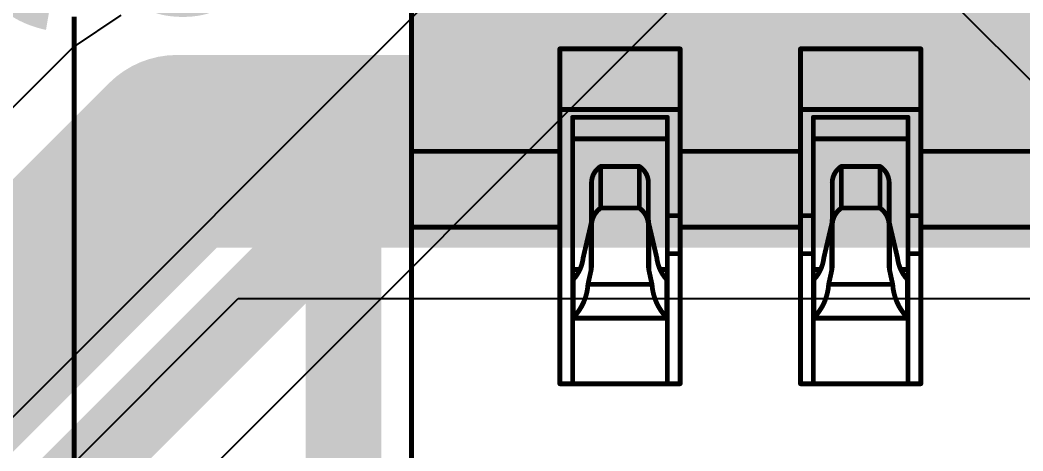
# Model space of a CAD drawing. Header units: inches. Extents: x -6 to 5433, y -4 to 5447.
# Drawn here: x 4.457 to 7.103, y 27.475 to 28.611 of the extents above; entities that cross this region are included whole.
import ezdxf

# ---------------------------------------------------------------- set-up
doc = ezdxf.new("R2010")
doc.units = ezdxf.units.IN
for name, color, linetype in [('Bottom Layer', 5, 'Continuous'), ('Bottom Overlay', 54, 'Continuous'), ('Ground', 16, 'Continuous'), ('Mechanical 4', 56, 'Continuous'), ('Power', 76, 'Continuous'), ('Top Layer', 1, 'Continuous'), ('Top Overlay', 2, 'Continuous'), ('Top Paste', 8, 'Continuous'), ('Top Solder', 216, 'Continuous')]:
    doc.layers.add(name, color=color, linetype=linetype)
doc.styles.add('Arial_Bold', font='', dxfattribs={"height": 0.2})
doc.styles.get('Arial_Bold').set_extended_font_data('Arial', bold=True)

# ---------------------------------------------------------------- blocks, each defined once
blk = doc.blocks.new('QTH_030_01_L_D_A_K_TR_154')
at = {"layer": 'Top Layer'}
blk.add_hatch(color=1, dxfattribs=at).paths.add_polyline_path([(7.175, 0.32), (9.715, 0.32), (9.715, -0.32), (7.175, -0.32)])
at = {"layer": 'Top Paste'}
blk.add_hatch(color=8, dxfattribs=at).paths.add_polyline_path([(7.175, 0.32), (9.715, 0.32), (9.715, -0.32), (7.175, -0.32)])
at = {"layer": 'Top Solder'}
blk.add_hatch(color=216, dxfattribs=at).paths.add_polyline_path([(7.0734, 0.4216), (9.8166, 0.4216), (9.8166, -0.4216), (7.0734, -0.4216)])
at = {"layer": 'Top Overlay'}
blk.add_lwpolyline([(10, 2.985, 0.2, 0.2, 0), (10, 0.7, 0.2, 0.2, 0)], format="xyseb", dxfattribs=at)
blk.add_lwpolyline([(9.95, 0.7, 0.1, 0.1, 1), (10.05, 0.7, 0.1, 0.1, 1)], format="xyseb", close=True, dxfattribs=at)

msp = doc.modelspace()

# ---------------------------------------------------------------- linework, layer by layer
at = {"layer": 'Bottom Layer'}
for p, q in [((4.7229, 28.6238), (4.5969, 28.5396)), ((4.5969, 28.5396), (3.8404, 27.7831)), ((4.5035, 27.3476), (5.0325, 27.8765)), ((5.0325, 27.8765), (11.4308, 27.8765))]:
    msp.add_line(p, q, dxfattribs=at)
for points in [[(4.1151, 27.5085, 0.508, 0.508, 0), (4.8715, 28.2649, 0.508, 0.508, 0)], [(4.8715, 28.2649, 0.508, 0.508, 0), (13.0382, 28.2649, 0.508, 0.508, 0)]]:
    msp.add_lwpolyline(points, format="xyseb", dxfattribs=at)
msp.add_lwpolyline([(4.7445, 28.2649, 0.254, 0.254, 1), (4.9985, 28.2649, 0.254, 0.254, 1)], format="xyseb", close=True, dxfattribs=at)
msp.add_lwpolyline([(4.7445, 28.2649, 0.254, 0.254, 1), (4.9985, 28.2649, 0.254, 0.254, 1)], format="xyseb", close=True, dxfattribs=at)
at = {"layer": 'Ground'}
msp.add_line((4.6358, 30.9391), (14.4555, 21.1194), dxfattribs=at)
msp.add_lwpolyline([(4.8006, 31.1039, 0.2032, 0.2032, 0), (15.0958, 20.8087, 0.2032, 0.2032, 0)], format="xyseb", dxfattribs=at)
at = {"layer": 'Mechanical 4'}
for points in [[(5.4899, 28.0649, 0.0127, 0.0127, 0), (5.4899, 30.6699, 0.0127, 0.0127, 0)], [(4.5999, 26.9199, 0.0127, 0.0127, 0), (4.5999, 28.6199, 0.0127, 0.0127, 0)], [(5.8812, 28.5349, 0.0127, 0.0127, 0), (6.1987, 28.5349, 0.0127, 0.0127, 0)], [(5.8812, 28.0649, 0.0127, 0.0127, 0), (5.8812, 28.5349, 0.0127, 0.0127, 0)], [(6.1987, 28.0649, 0.0127, 0.0127, 0), (6.1987, 28.5349, 0.0127, 0.0127, 0)], [(6.5162, 28.5349, 0.0127, 0.0127, 0), (6.8337, 28.5349, 0.0127, 0.0127, 0)], [(6.5162, 28.0649, 0.0127, 0.0127, 0), (6.5162, 28.5349, 0.0127, 0.0127, 0)], [(6.8337, 28.0649, 0.0127, 0.0127, 0), (6.8337, 28.5349, 0.0127, 0.0127, 0)], [(5.8812, 28.3749, 0.0127, 0.0127, 0), (6.1987, 28.3749, 0.0127, 0.0127, 0)], [(6.5162, 28.3749, 0.0127, 0.0127, 0), (6.8337, 28.3749, 0.0127, 0.0127, 0)], [(5.9149, 28.3544, 0.0127, 0.0127, 0), (6.1649, 28.3544, 0.0127, 0.0127, 0)], [(5.9149, 27.6519, 0.0127, 0.0127, 0), (5.9149, 28.3544, 0.0127, 0.0127, 0)], [(6.1649, 27.6519, 0.0127, 0.0127, 0), (6.1649, 28.3544, 0.0127, 0.0127, 0)], [(6.5499, 28.3544, 0.0127, 0.0127, 0), (6.7999, 28.3544, 0.0127, 0.0127, 0)], [(6.5499, 27.6519, 0.0127, 0.0127, 0), (6.5499, 28.3544, 0.0127, 0.0127, 0)], [(6.7999, 27.6519, 0.0127, 0.0127, 0), (6.7999, 28.3544, 0.0127, 0.0127, 0)], [(5.9149, 28.2977, 0.0127, 0.0127, 0), (6.1649, 28.2977, 0.0127, 0.0127, 0)], [(6.5499, 28.2977, 0.0127, 0.0127, 0), (6.7999, 28.2977, 0.0127, 0.0127, 0)], [(5.4899, 28.2649, 0.0127, 0.0127, 0), (5.8812, 28.2649, 0.0127, 0.0127, 0)], [(6.1987, 28.2649, 0.0127, 0.0127, 0), (6.5162, 28.2649, 0.0127, 0.0127, 0)], [(6.8337, 28.2649, 0.0127, 0.0127, 0), (7.1512, 28.2649, 0.0127, 0.0127, 0)], [(5.9649, 28.1837, 0.0127, 0.0127, -0.247377), (5.9889, 28.2249, 0.0127, 0.0127, 0)], [(5.9889, 28.2249, 0.0127, 0.0127, 0), (6.0909, 28.2249, 0.0127, 0.0127, 0)], [(5.9889, 28.1153, 0.0127, 0.0127, 0), (5.9889, 28.2249, 0.0127, 0.0127, 0)], [(6.0909, 28.1153, 0.0127, 0.0127, 0), (6.0909, 28.2249, 0.0127, 0.0127, 0)], [(6.0909, 28.2249, 0.0127, 0.0127, -0.247377), (6.1149, 28.1837, 0.0127, 0.0127, 0)], [(6.5999, 28.1837, 0.0127, 0.0127, -0.247377), (6.6239, 28.2249, 0.0127, 0.0127, 0)], [(6.6239, 28.2249, 0.0127, 0.0127, 0), (6.7259, 28.2249, 0.0127, 0.0127, 0)], [(6.6239, 28.1153, 0.0127, 0.0127, 0), (6.6239, 28.2249, 0.0127, 0.0127, 0)], [(6.7259, 28.1153, 0.0127, 0.0127, 0), (6.7259, 28.2249, 0.0127, 0.0127, 0)], [(6.7259, 28.2249, 0.0127, 0.0127, -0.247377), (6.7499, 28.1837, 0.0127, 0.0127, 0)], [(5.9649, 27.9643, 0.0127, 0.0127, 0), (5.9649, 28.1837, 0.0127, 0.0127, 0)], [(6.1149, 27.9643, 0.0127, 0.0127, 0), (6.1149, 28.1837, 0.0127, 0.0127, 0)], [(6.5999, 27.9643, 0.0127, 0.0127, 0), (6.5999, 28.1837, 0.0127, 0.0127, 0)], [(6.7499, 27.9643, 0.0127, 0.0127, 0), (6.7499, 28.1837, 0.0127, 0.0127, 0)], [(5.9649, 28.0707, 0.0127, 0.0127, -0.23748), (5.9889, 28.1153, 0.0127, 0.0127, 0)], [(5.9889, 28.1153, 0.0127, 0.0127, 0), (6.0909, 28.1153, 0.0127, 0.0127, 0)], [(6.0909, 28.1153, 0.0127, 0.0127, -0.23748), (6.1149, 28.0707, 0.0127, 0.0127, 0)], [(6.1649, 28.0949, 0.0127, 0.0127, 0), (6.1987, 28.0949, 0.0127, 0.0127, 0)], [(6.5162, 28.0949, 0.0127, 0.0127, 0), (6.5499, 28.0949, 0.0127, 0.0127, 0)], [(6.5999, 28.0707, 0.0127, 0.0127, -0.23748), (6.6239, 28.1153, 0.0127, 0.0127, 0)], [(6.6239, 28.1153, 0.0127, 0.0127, 0), (6.7259, 28.1153, 0.0127, 0.0127, 0)], [(6.7259, 28.1153, 0.0127, 0.0127, -0.23748), (6.7499, 28.0707, 0.0127, 0.0127, 0)], [(6.7999, 28.0949, 0.0127, 0.0127, 0), (6.8337, 28.0949, 0.0127, 0.0127, 0)], [(5.9429, 27.9849, 0.0127, 0.0127, 0), (5.9634, 28.0722, 0.0127, 0.0127, 0)], [(5.9649, 28.0853, 0.0127, 0.0127, -0.057864), (5.9634, 28.0722, 0.0127, 0.0127, 0)], [(5.9634, 27.9503, 0.0127, 0.0127, 0), (5.9634, 28.0722, 0.0127, 0.0127, 0)], [(6.1164, 28.0722, 0.0127, 0.0127, -0.057864), (6.1149, 28.0853, 0.0127, 0.0127, 0)], [(6.1164, 28.0722, 0.0127, 0.0127, 0), (6.1369, 27.9849, 0.0127, 0.0127, 0)], [(6.1164, 27.9503, 0.0127, 0.0127, 0), (6.1164, 28.0722, 0.0127, 0.0127, 0)], [(6.5779, 27.9849, 0.0127, 0.0127, 0), (6.5984, 28.0722, 0.0127, 0.0127, 0)], [(6.5999, 28.0853, 0.0127, 0.0127, -0.057864), (6.5984, 28.0722, 0.0127, 0.0127, 0)], [(6.5984, 27.9503, 0.0127, 0.0127, 0), (6.5984, 28.0722, 0.0127, 0.0127, 0)], [(6.7514, 28.0722, 0.0127, 0.0127, -0.057864), (6.7499, 28.0853, 0.0127, 0.0127, 0)], [(6.7514, 28.0722, 0.0127, 0.0127, 0), (6.7719, 27.9849, 0.0127, 0.0127, 0)], [(6.7514, 27.9503, 0.0127, 0.0127, 0), (6.7514, 28.0722, 0.0127, 0.0127, 0)], [(5.4899, 28.0649, 0.0127, 0.0127, 0), (5.8812, 28.0649, 0.0127, 0.0127, 0)], [(5.4899, 26.9199, 0.0127, 0.0127, 0), (5.4899, 28.0649, 0.0127, 0.0127, 0)], [(5.8812, 27.6519, 0.0127, 0.0127, 0), (5.8812, 28.0649, 0.0127, 0.0127, 0)], [(6.1987, 28.0649, 0.0127, 0.0127, 0), (6.5162, 28.0649, 0.0127, 0.0127, 0)], [(6.1987, 27.6519, 0.0127, 0.0127, 0), (6.1987, 28.0649, 0.0127, 0.0127, 0)], [(6.5162, 27.6519, 0.0127, 0.0127, 0), (6.5162, 28.0649, 0.0127, 0.0127, 0)], [(6.8337, 28.0649, 0.0127, 0.0127, 0), (7.1512, 28.0649, 0.0127, 0.0127, 0)], [(6.8337, 27.6519, 0.0127, 0.0127, 0), (6.8337, 28.0649, 0.0127, 0.0127, 0)], [(6.1649, 27.9949, 0.0127, 0.0127, 0), (6.1987, 27.9949, 0.0127, 0.0127, 0)], [(6.5162, 27.9949, 0.0127, 0.0127, 0), (6.5499, 27.9949, 0.0127, 0.0127, 0)], [(6.7999, 27.9949, 0.0127, 0.0127, 0), (6.8337, 27.9949, 0.0127, 0.0127, 0)], [(5.9429, 27.9849, 0.0127, 0.0127, -0.162591), (5.9164, 27.9265, 0.0127, 0.0127, 0)], [(5.9649, 27.9643, 0.0127, 0.0127, -0.053658), (5.9634, 27.9503, 0.0127, 0.0127, 0)], [(6.1164, 27.9503, 0.0127, 0.0127, -0.053658), (6.1149, 27.9643, 0.0127, 0.0127, 0)], [(6.1634, 27.9265, 0.0127, 0.0127, -0.162591), (6.1369, 27.9849, 0.0127, 0.0127, 0)], [(6.5779, 27.9849, 0.0127, 0.0127, -0.162591), (6.5514, 27.9265, 0.0127, 0.0127, 0)], [(6.5999, 27.9643, 0.0127, 0.0127, -0.053658), (6.5984, 27.9503, 0.0127, 0.0127, 0)], [(6.7514, 27.9503, 0.0127, 0.0127, -0.053658), (6.7499, 27.9643, 0.0127, 0.0127, 0)], [(6.7984, 27.9265, 0.0127, 0.0127, -0.162591), (6.7719, 27.9849, 0.0127, 0.0127, 0)], [(5.9149, 27.9533, 0.0127, 0.0127, 0), (5.9336, 27.9533, 0.0127, 0.0127, 0)], [(5.9555, 27.9142, 0.0127, 0.0127, 0), (5.9634, 27.9503, 0.0127, 0.0127, 0)], [(6.1164, 27.9503, 0.0127, 0.0127, 0), (6.1243, 27.9142, 0.0127, 0.0127, 0)], [(6.1462, 27.9533, 0.0127, 0.0127, 0), (6.1649, 27.9533, 0.0127, 0.0127, 0)], [(6.5499, 27.9533, 0.0127, 0.0127, 0), (6.5686, 27.9533, 0.0127, 0.0127, 0)], [(6.5905, 27.9142, 0.0127, 0.0127, 0), (6.5984, 27.9503, 0.0127, 0.0127, 0)], [(6.7514, 27.9503, 0.0127, 0.0127, 0), (6.7593, 27.9142, 0.0127, 0.0127, 0)], [(6.7812, 27.9533, 0.0127, 0.0127, 0), (6.7999, 27.9533, 0.0127, 0.0127, 0)], [(5.915, 27.9254, 0.0127, 0.0127, -0.035041), (5.9151, 27.9255, 0.0127, 0.0127, 0)], [(5.9149, 27.9253, 0.0127, 0.0127, -0.028404), (5.915, 27.9254, 0.0127, 0.0127, 0)], [(5.9149, 27.9252, 0.0127, 0.0127, -0.011022), (5.9149, 27.9253, 0.0127, 0.0127, 0)], [(5.9151, 27.9255, 0.0127, 0.0127, -0.032319), (5.9152, 27.9256, 0.0127, 0.0127, 0)], [(5.9152, 27.9256, 0.0127, 0.0127, -0.024462), (5.9153, 27.9257, 0.0127, 0.0127, 0)], [(5.9153, 27.9257, 0.0127, 0.0127, -0.013729), (5.9155, 27.9258, 0.0127, 0.0127, 0)], [(5.9155, 27.9258, 0.0127, 0.0127, -0.00812), (5.9157, 27.926, 0.0127, 0.0127, 0)], [(5.9157, 27.926, 0.0127, 0.0127, -0.004821), (5.9159, 27.9261, 0.0127, 0.0127, 0)], [(5.9159, 27.9261, 0.0127, 0.0127, 0), (5.9164, 27.9265, 0.0127, 0.0127, 0)], [(5.9164, 27.8261, 0.0127, 0.0127, 0), (5.9164, 27.9265, 0.0127, 0.0127, 0)], [(5.9555, 27.9142, 0.0127, 0.0127, -0.179894), (5.9164, 27.8261, 0.0127, 0.0127, 0)], [(5.9555, 27.9142, 0.0127, 0.0127, 0), (6.1243, 27.9142, 0.0127, 0.0127, 0)], [(6.1634, 27.8261, 0.0127, 0.0127, -0.179894), (6.1243, 27.9142, 0.0127, 0.0127, 0)], [(6.1634, 27.9265, 0.0127, 0.0127, 0), (6.1637, 27.9263, 0.0127, 0.0127, 0)], [(6.1634, 27.8261, 0.0127, 0.0127, 0), (6.1634, 27.9265, 0.0127, 0.0127, 0)], [(6.1637, 27.9263, 0.0127, 0.0127, 0), (6.1639, 27.9261, 0.0127, 0.0127, 0)], [(6.1639, 27.9261, 0.0127, 0.0127, -0.006055), (6.1641, 27.926, 0.0127, 0.0127, 0)], [(6.1642, 27.926, 0.0127, 0.0127, -0.010737), (6.1644, 27.9258, 0.0127, 0.0127, 0)], [(6.1644, 27.9258, 0.0127, 0.0127, -0.018562), (6.1645, 27.9257, 0.0127, 0.0127, 0)], [(6.1645, 27.9257, 0.0127, 0.0127, -0.023386), (6.1646, 27.9256, 0.0127, 0.0127, 0)], [(6.1646, 27.9256, 0.0127, 0.0127, -0.054321), (6.1648, 27.9254, 0.0127, 0.0127, 0)], [(6.1648, 27.9254, 0.0127, 0.0127, -0.028597), (6.1649, 27.9252, 0.0127, 0.0127, 0)], [(6.55, 27.9254, 0.0127, 0.0127, -0.035041), (6.5501, 27.9255, 0.0127, 0.0127, 0)], [(6.5499, 27.9253, 0.0127, 0.0127, -0.028404), (6.55, 27.9254, 0.0127, 0.0127, 0)], [(6.5499, 27.9252, 0.0127, 0.0127, -0.011022), (6.5499, 27.9253, 0.0127, 0.0127, 0)], [(6.5501, 27.9255, 0.0127, 0.0127, -0.032319), (6.5502, 27.9256, 0.0127, 0.0127, 0)], [(6.5502, 27.9256, 0.0127, 0.0127, -0.024462), (6.5503, 27.9257, 0.0127, 0.0127, 0)], [(6.5503, 27.9257, 0.0127, 0.0127, -0.013729), (6.5505, 27.9258, 0.0127, 0.0127, 0)], [(6.5505, 27.9258, 0.0127, 0.0127, -0.00812), (6.5507, 27.926, 0.0127, 0.0127, 0)], [(6.5507, 27.926, 0.0127, 0.0127, -0.004821), (6.5509, 27.9261, 0.0127, 0.0127, 0)], [(6.5509, 27.9261, 0.0127, 0.0127, 0), (6.5514, 27.9265, 0.0127, 0.0127, 0)], [(6.5514, 27.8261, 0.0127, 0.0127, 0), (6.5514, 27.9265, 0.0127, 0.0127, 0)], [(6.5905, 27.9142, 0.0127, 0.0127, -0.179894), (6.5514, 27.8261, 0.0127, 0.0127, 0)], [(6.5905, 27.9142, 0.0127, 0.0127, 0), (6.7593, 27.9142, 0.0127, 0.0127, 0)], [(6.7984, 27.8261, 0.0127, 0.0127, -0.179894), (6.7593, 27.9142, 0.0127, 0.0127, 0)], [(6.7984, 27.9265, 0.0127, 0.0127, 0), (6.7987, 27.9263, 0.0127, 0.0127, 0)], [(6.7984, 27.8261, 0.0127, 0.0127, 0), (6.7984, 27.9265, 0.0127, 0.0127, 0)], [(6.7987, 27.9263, 0.0127, 0.0127, 0), (6.7989, 27.9261, 0.0127, 0.0127, 0)], [(6.7989, 27.9261, 0.0127, 0.0127, -0.006055), (6.7991, 27.926, 0.0127, 0.0127, 0)], [(6.7992, 27.926, 0.0127, 0.0127, -0.010737), (6.7994, 27.9258, 0.0127, 0.0127, 0)], [(6.7994, 27.9258, 0.0127, 0.0127, -0.018562), (6.7995, 27.9257, 0.0127, 0.0127, 0)], [(6.7995, 27.9257, 0.0127, 0.0127, -0.023386), (6.7996, 27.9256, 0.0127, 0.0127, 0)], [(6.7996, 27.9256, 0.0127, 0.0127, -0.054321), (6.7998, 27.9254, 0.0127, 0.0127, 0)], [(6.7998, 27.9254, 0.0127, 0.0127, -0.028597), (6.7999, 27.9252, 0.0127, 0.0127, 0)], [(5.915, 27.8253, 0.0127, 0.0127, -0.037446), (5.9151, 27.8253, 0.0127, 0.0127, 0)], [(5.9149, 27.8252, 0.0127, 0.0127, -0.032689), (5.915, 27.8253, 0.0127, 0.0127, 0)], [(5.9149, 27.8251, 0.0127, 0.0127, -0.013234), (5.9149, 27.8252, 0.0127, 0.0127, 0)], [(5.9149, 27.8249, 0.0127, 0.0127, 0), (6.1649, 27.8249, 0.0127, 0.0127, 0)], [(5.9151, 27.8253, 0.0127, 0.0127, -0.031881), (5.9152, 27.8254, 0.0127, 0.0127, 0)], [(5.9151, 27.8254, 0.0127, 0.0127, -0.02262), (5.9153, 27.8255, 0.0127, 0.0127, 0)], [(5.9153, 27.8255, 0.0127, 0.0127, -0.012209), (5.9155, 27.8256, 0.0127, 0.0127, 0)], [(5.9155, 27.8256, 0.0127, 0.0127, -0.00707), (5.9157, 27.8257, 0.0127, 0.0127, 0)], [(5.9157, 27.8257, 0.0127, 0.0127, 0), (5.9159, 27.8258, 0.0127, 0.0127, 0)], [(5.9159, 27.8258, 0.0127, 0.0127, 0), (5.9164, 27.8261, 0.0127, 0.0127, 0)], [(6.1634, 27.8261, 0.0127, 0.0127, 0), (6.1637, 27.826, 0.0127, 0.0127, 0)], [(6.1637, 27.826, 0.0127, 0.0127, 0), (6.1639, 27.8258, 0.0127, 0.0127, 0)], [(6.1639, 27.8258, 0.0127, 0.0127, -0.005205), (6.1642, 27.8257, 0.0127, 0.0127, 0)], [(6.1641, 27.8257, 0.0127, 0.0127, -0.009376), (6.1644, 27.8256, 0.0127, 0.0127, 0)], [(6.1644, 27.8256, 0.0127, 0.0127, -0.016687), (6.1645, 27.8255, 0.0127, 0.0127, 0)], [(6.1645, 27.8255, 0.0127, 0.0127, -0.021994), (6.1646, 27.8254, 0.0127, 0.0127, 0)], [(6.1646, 27.8254, 0.0127, 0.0127, -0.026751), (6.1647, 27.8254, 0.0127, 0.0127, 0)], [(6.1647, 27.8254, 0.0127, 0.0127, -0.028288), (6.1648, 27.8253, 0.0127, 0.0127, 0)], [(6.1648, 27.8253, 0.0127, 0.0127, -0.032605), (6.1649, 27.8251, 0.0127, 0.0127, 0)], [(6.55, 27.8253, 0.0127, 0.0127, -0.037446), (6.5501, 27.8253, 0.0127, 0.0127, 0)], [(6.5499, 27.8252, 0.0127, 0.0127, -0.032689), (6.55, 27.8253, 0.0127, 0.0127, 0)], [(6.5499, 27.8251, 0.0127, 0.0127, -0.013234), (6.5499, 27.8252, 0.0127, 0.0127, 0)], [(6.5499, 27.8249, 0.0127, 0.0127, 0), (6.7999, 27.8249, 0.0127, 0.0127, 0)], [(6.5501, 27.8253, 0.0127, 0.0127, -0.031881), (6.5502, 27.8254, 0.0127, 0.0127, 0)], [(6.5501, 27.8254, 0.0127, 0.0127, -0.02262), (6.5503, 27.8255, 0.0127, 0.0127, 0)], [(6.5503, 27.8255, 0.0127, 0.0127, -0.012209), (6.5505, 27.8256, 0.0127, 0.0127, 0)], [(6.5505, 27.8256, 0.0127, 0.0127, -0.00707), (6.5507, 27.8257, 0.0127, 0.0127, 0)], [(6.5507, 27.8257, 0.0127, 0.0127, 0), (6.5509, 27.8258, 0.0127, 0.0127, 0)], [(6.5509, 27.8258, 0.0127, 0.0127, 0), (6.5514, 27.8261, 0.0127, 0.0127, 0)], [(6.7984, 27.8261, 0.0127, 0.0127, 0), (6.7987, 27.826, 0.0127, 0.0127, 0)], [(6.7987, 27.826, 0.0127, 0.0127, 0), (6.7989, 27.8258, 0.0127, 0.0127, 0)], [(6.7989, 27.8258, 0.0127, 0.0127, -0.005205), (6.7992, 27.8257, 0.0127, 0.0127, 0)], [(6.7991, 27.8257, 0.0127, 0.0127, -0.009376), (6.7994, 27.8256, 0.0127, 0.0127, 0)], [(6.7994, 27.8256, 0.0127, 0.0127, -0.016687), (6.7995, 27.8255, 0.0127, 0.0127, 0)], [(6.7995, 27.8255, 0.0127, 0.0127, -0.021994), (6.7996, 27.8254, 0.0127, 0.0127, 0)], [(6.7996, 27.8254, 0.0127, 0.0127, -0.026751), (6.7997, 27.8254, 0.0127, 0.0127, 0)], [(6.7997, 27.8254, 0.0127, 0.0127, -0.028288), (6.7998, 27.8253, 0.0127, 0.0127, 0)], [(6.7998, 27.8253, 0.0127, 0.0127, -0.032605), (6.7999, 27.8251, 0.0127, 0.0127, 0)], [(5.8812, 27.6519, 0.0127, 0.0127, 0), (6.1987, 27.6519, 0.0127, 0.0127, 0)], [(6.5162, 27.6519, 0.0127, 0.0127, 0), (6.8337, 27.6519, 0.0127, 0.0127, 0)]]:
    msp.add_lwpolyline(points, format="xyseb", dxfattribs=at)
for points in [[(5.878, 28.5349, 0.00635, 0.00635, 1), (5.8843, 28.5349, 0.00635, 0.00635, 1)], [(5.878, 28.5349, 0.00635, 0.00635, 1), (5.8843, 28.5349, 0.00635, 0.00635, 1)], [(6.1955, 28.5349, 0.00635, 0.00635, 1), (6.2018, 28.5349, 0.00635, 0.00635, 1)], [(6.1955, 28.5349, 0.00635, 0.00635, 1), (6.2018, 28.5349, 0.00635, 0.00635, 1)], [(6.513, 28.5349, 0.00635, 0.00635, 1), (6.5193, 28.5349, 0.00635, 0.00635, 1)], [(6.513, 28.5349, 0.00635, 0.00635, 1), (6.5193, 28.5349, 0.00635, 0.00635, 1)], [(6.8305, 28.5349, 0.00635, 0.00635, 1), (6.8368, 28.5349, 0.00635, 0.00635, 1)], [(6.8305, 28.5349, 0.00635, 0.00635, 1), (6.8368, 28.5349, 0.00635, 0.00635, 1)], [(5.878, 28.3749, 0.00635, 0.00635, 1), (5.8843, 28.3749, 0.00635, 0.00635, 1)], [(6.1955, 28.3749, 0.00635, 0.00635, 1), (6.2018, 28.3749, 0.00635, 0.00635, 1)], [(6.513, 28.3749, 0.00635, 0.00635, 1), (6.5193, 28.3749, 0.00635, 0.00635, 1)], [(6.8305, 28.3749, 0.00635, 0.00635, 1), (6.8368, 28.3749, 0.00635, 0.00635, 1)], [(5.9117, 28.3544, 0.00635, 0.00635, 1), (5.9181, 28.3544, 0.00635, 0.00635, 1)], [(5.9117, 28.3544, 0.00635, 0.00635, 1), (5.9181, 28.3544, 0.00635, 0.00635, 1)], [(6.1617, 28.3544, 0.00635, 0.00635, 1), (6.1681, 28.3544, 0.00635, 0.00635, 1)], [(6.1617, 28.3544, 0.00635, 0.00635, 1), (6.1681, 28.3544, 0.00635, 0.00635, 1)], [(6.5467, 28.3544, 0.00635, 0.00635, 1), (6.5531, 28.3544, 0.00635, 0.00635, 1)], [(6.5467, 28.3544, 0.00635, 0.00635, 1), (6.5531, 28.3544, 0.00635, 0.00635, 1)], [(6.7967, 28.3544, 0.00635, 0.00635, 1), (6.8031, 28.3544, 0.00635, 0.00635, 1)], [(6.7967, 28.3544, 0.00635, 0.00635, 1), (6.8031, 28.3544, 0.00635, 0.00635, 1)], [(5.9117, 28.2977, 0.00635, 0.00635, 1), (5.9181, 28.2977, 0.00635, 0.00635, 1)], [(6.1617, 28.2977, 0.00635, 0.00635, 1), (6.1681, 28.2977, 0.00635, 0.00635, 1)], [(6.5467, 28.2977, 0.00635, 0.00635, 1), (6.5531, 28.2977, 0.00635, 0.00635, 1)], [(6.7967, 28.2977, 0.00635, 0.00635, 1), (6.8031, 28.2977, 0.00635, 0.00635, 1)], [(5.4867, 28.2649, 0.00635, 0.00635, 1), (5.4931, 28.2649, 0.00635, 0.00635, 1)], [(5.878, 28.2649, 0.00635, 0.00635, 1), (5.8843, 28.2649, 0.00635, 0.00635, 1)], [(6.1955, 28.2649, 0.00635, 0.00635, 1), (6.2018, 28.2649, 0.00635, 0.00635, 1)], [(6.513, 28.2649, 0.00635, 0.00635, 1), (6.5193, 28.2649, 0.00635, 0.00635, 1)], [(6.8305, 28.2649, 0.00635, 0.00635, 1), (6.8368, 28.2649, 0.00635, 0.00635, 1)], [(5.9857, 28.2249, 0.00635, 0.00635, 1), (5.9921, 28.2249, 0.00635, 0.00635, 1)], [(5.9857, 28.2249, 0.00635, 0.00635, 1), (5.9921, 28.2249, 0.00635, 0.00635, 1)], [(5.9857, 28.2249, 0.00635, 0.00635, 1), (5.9921, 28.2249, 0.00635, 0.00635, 1)], [(6.0877, 28.2249, 0.00635, 0.00635, 1), (6.0941, 28.2249, 0.00635, 0.00635, 1)], [(6.0877, 28.2249, 0.00635, 0.00635, 1), (6.0941, 28.2249, 0.00635, 0.00635, 1)], [(6.0877, 28.2249, 0.00635, 0.00635, 1), (6.0941, 28.2249, 0.00635, 0.00635, 1)], [(6.6207, 28.2249, 0.00635, 0.00635, 1), (6.6271, 28.2249, 0.00635, 0.00635, 1)], [(6.6207, 28.2249, 0.00635, 0.00635, 1), (6.6271, 28.2249, 0.00635, 0.00635, 1)], [(6.6207, 28.2249, 0.00635, 0.00635, 1), (6.6271, 28.2249, 0.00635, 0.00635, 1)], [(6.7227, 28.2249, 0.00635, 0.00635, 1), (6.7291, 28.2249, 0.00635, 0.00635, 1)], [(6.7227, 28.2249, 0.00635, 0.00635, 1), (6.7291, 28.2249, 0.00635, 0.00635, 1)], [(6.7227, 28.2249, 0.00635, 0.00635, 1), (6.7291, 28.2249, 0.00635, 0.00635, 1)], [(5.9617, 28.1837, 0.00635, 0.00635, 1), (5.9681, 28.1837, 0.00635, 0.00635, 1)], [(5.9617, 28.1837, 0.00635, 0.00635, 1), (5.9681, 28.1837, 0.00635, 0.00635, 1)], [(6.1117, 28.1837, 0.00635, 0.00635, 1), (6.1181, 28.1837, 0.00635, 0.00635, 1)], [(6.1117, 28.1837, 0.00635, 0.00635, 1), (6.1181, 28.1837, 0.00635, 0.00635, 1)], [(6.5967, 28.1837, 0.00635, 0.00635, 1), (6.6031, 28.1837, 0.00635, 0.00635, 1)], [(6.5967, 28.1837, 0.00635, 0.00635, 1), (6.6031, 28.1837, 0.00635, 0.00635, 1)], [(6.7467, 28.1837, 0.00635, 0.00635, 1), (6.7531, 28.1837, 0.00635, 0.00635, 1)], [(6.7467, 28.1837, 0.00635, 0.00635, 1), (6.7531, 28.1837, 0.00635, 0.00635, 1)], [(5.9857, 28.1153, 0.00635, 0.00635, 1), (5.9921, 28.1153, 0.00635, 0.00635, 1)], [(5.9857, 28.1153, 0.00635, 0.00635, 1), (5.9921, 28.1153, 0.00635, 0.00635, 1)], [(5.9857, 28.1153, 0.00635, 0.00635, 1), (5.9921, 28.1153, 0.00635, 0.00635, 1)], [(6.0877, 28.1153, 0.00635, 0.00635, 1), (6.0941, 28.1153, 0.00635, 0.00635, 1)], [(6.0877, 28.1153, 0.00635, 0.00635, 1), (6.0941, 28.1153, 0.00635, 0.00635, 1)], [(6.0877, 28.1153, 0.00635, 0.00635, 1), (6.0941, 28.1153, 0.00635, 0.00635, 1)], [(6.1617, 28.0949, 0.00635, 0.00635, 1), (6.1681, 28.0949, 0.00635, 0.00635, 1)], [(6.1955, 28.0949, 0.00635, 0.00635, 1), (6.2018, 28.0949, 0.00635, 0.00635, 1)], [(6.513, 28.0949, 0.00635, 0.00635, 1), (6.5193, 28.0949, 0.00635, 0.00635, 1)], [(6.5467, 28.0949, 0.00635, 0.00635, 1), (6.5531, 28.0949, 0.00635, 0.00635, 1)], [(6.6207, 28.1153, 0.00635, 0.00635, 1), (6.6271, 28.1153, 0.00635, 0.00635, 1)], [(6.6207, 28.1153, 0.00635, 0.00635, 1), (6.6271, 28.1153, 0.00635, 0.00635, 1)], [(6.6207, 28.1153, 0.00635, 0.00635, 1), (6.6271, 28.1153, 0.00635, 0.00635, 1)], [(6.7227, 28.1153, 0.00635, 0.00635, 1), (6.7291, 28.1153, 0.00635, 0.00635, 1)], [(6.7227, 28.1153, 0.00635, 0.00635, 1), (6.7291, 28.1153, 0.00635, 0.00635, 1)], [(6.7227, 28.1153, 0.00635, 0.00635, 1), (6.7291, 28.1153, 0.00635, 0.00635, 1)], [(6.7967, 28.0949, 0.00635, 0.00635, 1), (6.8031, 28.0949, 0.00635, 0.00635, 1)], [(6.8305, 28.0949, 0.00635, 0.00635, 1), (6.8368, 28.0949, 0.00635, 0.00635, 1)], [(5.9602, 28.0722, 0.00635, 0.00635, 1), (5.9666, 28.0722, 0.00635, 0.00635, 1)], [(5.9602, 28.0722, 0.00635, 0.00635, 1), (5.9666, 28.0722, 0.00635, 0.00635, 1)], [(5.9602, 28.0722, 0.00635, 0.00635, 1), (5.9666, 28.0722, 0.00635, 0.00635, 1)], [(5.9617, 28.0853, 0.00635, 0.00635, 1), (5.9681, 28.0853, 0.00635, 0.00635, 1)], [(5.9617, 28.0707, 0.00635, 0.00635, 1), (5.9681, 28.0707, 0.00635, 0.00635, 1)], [(6.1117, 28.0853, 0.00635, 0.00635, 1), (6.1181, 28.0853, 0.00635, 0.00635, 1)], [(6.1117, 28.0707, 0.00635, 0.00635, 1), (6.1181, 28.0707, 0.00635, 0.00635, 1)], [(6.1132, 28.0722, 0.00635, 0.00635, 1), (6.1196, 28.0722, 0.00635, 0.00635, 1)], [(6.1132, 28.0722, 0.00635, 0.00635, 1), (6.1196, 28.0722, 0.00635, 0.00635, 1)], [(6.1132, 28.0722, 0.00635, 0.00635, 1), (6.1196, 28.0722, 0.00635, 0.00635, 1)], [(6.5952, 28.0722, 0.00635, 0.00635, 1), (6.6016, 28.0722, 0.00635, 0.00635, 1)], [(6.5952, 28.0722, 0.00635, 0.00635, 1), (6.6016, 28.0722, 0.00635, 0.00635, 1)], [(6.5952, 28.0722, 0.00635, 0.00635, 1), (6.6016, 28.0722, 0.00635, 0.00635, 1)], [(6.5967, 28.0853, 0.00635, 0.00635, 1), (6.6031, 28.0853, 0.00635, 0.00635, 1)], [(6.5967, 28.0707, 0.00635, 0.00635, 1), (6.6031, 28.0707, 0.00635, 0.00635, 1)], [(6.7467, 28.0853, 0.00635, 0.00635, 1), (6.7531, 28.0853, 0.00635, 0.00635, 1)], [(6.7467, 28.0707, 0.00635, 0.00635, 1), (6.7531, 28.0707, 0.00635, 0.00635, 1)], [(6.7482, 28.0722, 0.00635, 0.00635, 1), (6.7546, 28.0722, 0.00635, 0.00635, 1)], [(6.7482, 28.0722, 0.00635, 0.00635, 1), (6.7546, 28.0722, 0.00635, 0.00635, 1)], [(6.7482, 28.0722, 0.00635, 0.00635, 1), (6.7546, 28.0722, 0.00635, 0.00635, 1)], [(5.4867, 28.0649, 0.00635, 0.00635, 1), (5.4931, 28.0649, 0.00635, 0.00635, 1)], [(5.4867, 28.0649, 0.00635, 0.00635, 1), (5.4931, 28.0649, 0.00635, 0.00635, 1)], [(5.4867, 28.0649, 0.00635, 0.00635, 1), (5.4931, 28.0649, 0.00635, 0.00635, 1)], [(5.878, 28.0649, 0.00635, 0.00635, 1), (5.8843, 28.0649, 0.00635, 0.00635, 1)], [(5.878, 28.0649, 0.00635, 0.00635, 1), (5.8843, 28.0649, 0.00635, 0.00635, 1)], [(5.878, 28.0649, 0.00635, 0.00635, 1), (5.8843, 28.0649, 0.00635, 0.00635, 1)], [(6.1955, 28.0649, 0.00635, 0.00635, 1), (6.2018, 28.0649, 0.00635, 0.00635, 1)], [(6.1955, 28.0649, 0.00635, 0.00635, 1), (6.2018, 28.0649, 0.00635, 0.00635, 1)], [(6.1955, 28.0649, 0.00635, 0.00635, 1), (6.2018, 28.0649, 0.00635, 0.00635, 1)], [(6.513, 28.0649, 0.00635, 0.00635, 1), (6.5193, 28.0649, 0.00635, 0.00635, 1)], [(6.513, 28.0649, 0.00635, 0.00635, 1), (6.5193, 28.0649, 0.00635, 0.00635, 1)], [(6.513, 28.0649, 0.00635, 0.00635, 1), (6.5193, 28.0649, 0.00635, 0.00635, 1)], [(6.8305, 28.0649, 0.00635, 0.00635, 1), (6.8368, 28.0649, 0.00635, 0.00635, 1)], [(6.8305, 28.0649, 0.00635, 0.00635, 1), (6.8368, 28.0649, 0.00635, 0.00635, 1)], [(6.8305, 28.0649, 0.00635, 0.00635, 1), (6.8368, 28.0649, 0.00635, 0.00635, 1)], [(6.1617, 27.9949, 0.00635, 0.00635, 1), (6.1681, 27.9949, 0.00635, 0.00635, 1)], [(6.1955, 27.9949, 0.00635, 0.00635, 1), (6.2018, 27.9949, 0.00635, 0.00635, 1)], [(6.513, 27.9949, 0.00635, 0.00635, 1), (6.5193, 27.9949, 0.00635, 0.00635, 1)], [(6.5467, 27.9949, 0.00635, 0.00635, 1), (6.5531, 27.9949, 0.00635, 0.00635, 1)], [(6.7967, 27.9949, 0.00635, 0.00635, 1), (6.8031, 27.9949, 0.00635, 0.00635, 1)], [(6.8305, 27.9949, 0.00635, 0.00635, 1), (6.8368, 27.9949, 0.00635, 0.00635, 1)], [(5.9397, 27.9849, 0.00635, 0.00635, 1), (5.946, 27.9849, 0.00635, 0.00635, 1)], [(5.9397, 27.9849, 0.00635, 0.00635, 1), (5.946, 27.9849, 0.00635, 0.00635, 1)], [(5.9617, 27.9643, 0.00635, 0.00635, 1), (5.9681, 27.9643, 0.00635, 0.00635, 1)], [(5.9617, 27.9643, 0.00635, 0.00635, 1), (5.9681, 27.9643, 0.00635, 0.00635, 1)], [(6.1117, 27.9643, 0.00635, 0.00635, 1), (6.1181, 27.9643, 0.00635, 0.00635, 1)], [(6.1117, 27.9643, 0.00635, 0.00635, 1), (6.1181, 27.9643, 0.00635, 0.00635, 1)], [(6.1338, 27.9849, 0.00635, 0.00635, 1), (6.1401, 27.9849, 0.00635, 0.00635, 1)], [(6.1338, 27.9849, 0.00635, 0.00635, 1), (6.1401, 27.9849, 0.00635, 0.00635, 1)], [(6.5747, 27.9849, 0.00635, 0.00635, 1), (6.581, 27.9849, 0.00635, 0.00635, 1)], [(6.5747, 27.9849, 0.00635, 0.00635, 1), (6.581, 27.9849, 0.00635, 0.00635, 1)], [(6.5967, 27.9643, 0.00635, 0.00635, 1), (6.6031, 27.9643, 0.00635, 0.00635, 1)], [(6.5967, 27.9643, 0.00635, 0.00635, 1), (6.6031, 27.9643, 0.00635, 0.00635, 1)], [(6.7467, 27.9643, 0.00635, 0.00635, 1), (6.7531, 27.9643, 0.00635, 0.00635, 1)], [(6.7467, 27.9643, 0.00635, 0.00635, 1), (6.7531, 27.9643, 0.00635, 0.00635, 1)], [(6.7688, 27.9849, 0.00635, 0.00635, 1), (6.7751, 27.9849, 0.00635, 0.00635, 1)], [(6.7688, 27.9849, 0.00635, 0.00635, 1), (6.7751, 27.9849, 0.00635, 0.00635, 1)], [(5.9117, 27.9533, 0.00635, 0.00635, 1), (5.9181, 27.9533, 0.00635, 0.00635, 1)], [(5.9304, 27.9533, 0.00635, 0.00635, 1), (5.9367, 27.9533, 0.00635, 0.00635, 1)], [(5.9602, 27.9503, 0.00635, 0.00635, 1), (5.9666, 27.9503, 0.00635, 0.00635, 1)], [(5.9602, 27.9503, 0.00635, 0.00635, 1), (5.9666, 27.9503, 0.00635, 0.00635, 1)], [(5.9602, 27.9503, 0.00635, 0.00635, 1), (5.9666, 27.9503, 0.00635, 0.00635, 1)], [(6.1132, 27.9503, 0.00635, 0.00635, 1), (6.1196, 27.9503, 0.00635, 0.00635, 1)], [(6.1132, 27.9503, 0.00635, 0.00635, 1), (6.1196, 27.9503, 0.00635, 0.00635, 1)], [(6.1132, 27.9503, 0.00635, 0.00635, 1), (6.1196, 27.9503, 0.00635, 0.00635, 1)], [(6.1431, 27.9533, 0.00635, 0.00635, 1), (6.1494, 27.9533, 0.00635, 0.00635, 1)], [(6.1617, 27.9533, 0.00635, 0.00635, 1), (6.1681, 27.9533, 0.00635, 0.00635, 1)], [(6.5467, 27.9533, 0.00635, 0.00635, 1), (6.5531, 27.9533, 0.00635, 0.00635, 1)], [(6.5654, 27.9533, 0.00635, 0.00635, 1), (6.5717, 27.9533, 0.00635, 0.00635, 1)], [(6.5952, 27.9503, 0.00635, 0.00635, 1), (6.6016, 27.9503, 0.00635, 0.00635, 1)], [(6.5952, 27.9503, 0.00635, 0.00635, 1), (6.6016, 27.9503, 0.00635, 0.00635, 1)], [(6.5952, 27.9503, 0.00635, 0.00635, 1), (6.6016, 27.9503, 0.00635, 0.00635, 1)], [(6.7482, 27.9503, 0.00635, 0.00635, 1), (6.7546, 27.9503, 0.00635, 0.00635, 1)], [(6.7482, 27.9503, 0.00635, 0.00635, 1), (6.7546, 27.9503, 0.00635, 0.00635, 1)], [(6.7482, 27.9503, 0.00635, 0.00635, 1), (6.7546, 27.9503, 0.00635, 0.00635, 1)], [(6.7781, 27.9533, 0.00635, 0.00635, 1), (6.7844, 27.9533, 0.00635, 0.00635, 1)], [(6.7967, 27.9533, 0.00635, 0.00635, 1), (6.8031, 27.9533, 0.00635, 0.00635, 1)], [(5.9118, 27.9254, 0.00635, 0.00635, 1), (5.9182, 27.9254, 0.00635, 0.00635, 1)], [(5.9118, 27.9253, 0.00635, 0.00635, 1), (5.9181, 27.9253, 0.00635, 0.00635, 1)], [(5.9118, 27.9254, 0.00635, 0.00635, 1), (5.9182, 27.9254, 0.00635, 0.00635, 1)], [(5.9118, 27.9253, 0.00635, 0.00635, 1), (5.9181, 27.9253, 0.00635, 0.00635, 1)], [(5.9117, 27.9252, 0.00635, 0.00635, 1), (5.9181, 27.9252, 0.00635, 0.00635, 1)], [(5.9119, 27.9255, 0.00635, 0.00635, 1), (5.9182, 27.9255, 0.00635, 0.00635, 1)], [(5.9119, 27.9255, 0.00635, 0.00635, 1), (5.9182, 27.9255, 0.00635, 0.00635, 1)], [(5.912, 27.9256, 0.00635, 0.00635, 1), (5.9183, 27.9256, 0.00635, 0.00635, 1)], [(5.912, 27.9256, 0.00635, 0.00635, 1), (5.9183, 27.9256, 0.00635, 0.00635, 1)], [(5.9121, 27.9257, 0.00635, 0.00635, 1), (5.9185, 27.9257, 0.00635, 0.00635, 1)], [(5.9121, 27.9257, 0.00635, 0.00635, 1), (5.9185, 27.9257, 0.00635, 0.00635, 1)], [(5.9123, 27.9258, 0.00635, 0.00635, 1), (5.9186, 27.9258, 0.00635, 0.00635, 1)], [(5.9123, 27.9258, 0.00635, 0.00635, 1), (5.9186, 27.9258, 0.00635, 0.00635, 1)], [(5.9125, 27.926, 0.00635, 0.00635, 1), (5.9189, 27.926, 0.00635, 0.00635, 1)], [(5.9125, 27.926, 0.00635, 0.00635, 1), (5.9189, 27.926, 0.00635, 0.00635, 1)], [(5.9127, 27.9261, 0.00635, 0.00635, 1), (5.9191, 27.9261, 0.00635, 0.00635, 1)], [(5.9127, 27.9261, 0.00635, 0.00635, 1), (5.9191, 27.9261, 0.00635, 0.00635, 1)], [(5.9132, 27.9265, 0.00635, 0.00635, 1), (5.9196, 27.9265, 0.00635, 0.00635, 1)], [(5.9132, 27.9265, 0.00635, 0.00635, 1), (5.9196, 27.9265, 0.00635, 0.00635, 1)], [(5.9132, 27.9265, 0.00635, 0.00635, 1), (5.9196, 27.9265, 0.00635, 0.00635, 1)], [(5.9524, 27.9142, 0.00635, 0.00635, 1), (5.9587, 27.9142, 0.00635, 0.00635, 1)], [(5.9524, 27.9142, 0.00635, 0.00635, 1), (5.9587, 27.9142, 0.00635, 0.00635, 1)], [(5.9524, 27.9142, 0.00635, 0.00635, 1), (5.9587, 27.9142, 0.00635, 0.00635, 1)], [(6.1211, 27.9142, 0.00635, 0.00635, 1), (6.1275, 27.9142, 0.00635, 0.00635, 1)], [(6.1211, 27.9142, 0.00635, 0.00635, 1), (6.1275, 27.9142, 0.00635, 0.00635, 1)], [(6.1211, 27.9142, 0.00635, 0.00635, 1), (6.1275, 27.9142, 0.00635, 0.00635, 1)], [(6.1602, 27.9265, 0.00635, 0.00635, 1), (6.1666, 27.9265, 0.00635, 0.00635, 1)], [(6.1602, 27.9265, 0.00635, 0.00635, 1), (6.1666, 27.9265, 0.00635, 0.00635, 1)], [(6.1602, 27.9265, 0.00635, 0.00635, 1), (6.1666, 27.9265, 0.00635, 0.00635, 1)], [(6.1605, 27.9263, 0.00635, 0.00635, 1), (6.1668, 27.9263, 0.00635, 0.00635, 1)], [(6.1605, 27.9263, 0.00635, 0.00635, 1), (6.1668, 27.9263, 0.00635, 0.00635, 1)], [(6.1607, 27.9261, 0.00635, 0.00635, 1), (6.1671, 27.9261, 0.00635, 0.00635, 1)], [(6.1607, 27.9261, 0.00635, 0.00635, 1), (6.1671, 27.9261, 0.00635, 0.00635, 1)], [(6.161, 27.926, 0.00635, 0.00635, 1), (6.1673, 27.926, 0.00635, 0.00635, 1)], [(6.161, 27.926, 0.00635, 0.00635, 1), (6.1673, 27.926, 0.00635, 0.00635, 1)], [(6.1612, 27.9258, 0.00635, 0.00635, 1), (6.1675, 27.9258, 0.00635, 0.00635, 1)], [(6.1612, 27.9258, 0.00635, 0.00635, 1), (6.1675, 27.9258, 0.00635, 0.00635, 1)], [(6.1613, 27.9257, 0.00635, 0.00635, 1), (6.1677, 27.9257, 0.00635, 0.00635, 1)], [(6.1613, 27.9257, 0.00635, 0.00635, 1), (6.1677, 27.9257, 0.00635, 0.00635, 1)], [(6.1615, 27.9256, 0.00635, 0.00635, 1), (6.1678, 27.9256, 0.00635, 0.00635, 1)], [(6.1615, 27.9256, 0.00635, 0.00635, 1), (6.1678, 27.9256, 0.00635, 0.00635, 1)], [(6.1616, 27.9254, 0.00635, 0.00635, 1), (6.168, 27.9254, 0.00635, 0.00635, 1)], [(6.1616, 27.9254, 0.00635, 0.00635, 1), (6.168, 27.9254, 0.00635, 0.00635, 1)], [(6.1617, 27.9252, 0.00635, 0.00635, 1), (6.1681, 27.9252, 0.00635, 0.00635, 1)], [(6.5468, 27.9254, 0.00635, 0.00635, 1), (6.5532, 27.9254, 0.00635, 0.00635, 1)], [(6.5468, 27.9253, 0.00635, 0.00635, 1), (6.5531, 27.9253, 0.00635, 0.00635, 1)], [(6.5468, 27.9254, 0.00635, 0.00635, 1), (6.5532, 27.9254, 0.00635, 0.00635, 1)], [(6.5468, 27.9253, 0.00635, 0.00635, 1), (6.5531, 27.9253, 0.00635, 0.00635, 1)], [(6.5467, 27.9252, 0.00635, 0.00635, 1), (6.5531, 27.9252, 0.00635, 0.00635, 1)], [(6.5469, 27.9255, 0.00635, 0.00635, 1), (6.5532, 27.9255, 0.00635, 0.00635, 1)], [(6.5469, 27.9255, 0.00635, 0.00635, 1), (6.5532, 27.9255, 0.00635, 0.00635, 1)], [(6.547, 27.9256, 0.00635, 0.00635, 1), (6.5533, 27.9256, 0.00635, 0.00635, 1)], [(6.547, 27.9256, 0.00635, 0.00635, 1), (6.5533, 27.9256, 0.00635, 0.00635, 1)], [(6.5471, 27.9257, 0.00635, 0.00635, 1), (6.5535, 27.9257, 0.00635, 0.00635, 1)], [(6.5471, 27.9257, 0.00635, 0.00635, 1), (6.5535, 27.9257, 0.00635, 0.00635, 1)], [(6.5473, 27.9258, 0.00635, 0.00635, 1), (6.5536, 27.9258, 0.00635, 0.00635, 1)], [(6.5473, 27.9258, 0.00635, 0.00635, 1), (6.5536, 27.9258, 0.00635, 0.00635, 1)], [(6.5475, 27.926, 0.00635, 0.00635, 1), (6.5539, 27.926, 0.00635, 0.00635, 1)], [(6.5475, 27.926, 0.00635, 0.00635, 1), (6.5539, 27.926, 0.00635, 0.00635, 1)], [(6.5477, 27.9261, 0.00635, 0.00635, 1), (6.5541, 27.9261, 0.00635, 0.00635, 1)], [(6.5477, 27.9261, 0.00635, 0.00635, 1), (6.5541, 27.9261, 0.00635, 0.00635, 1)], [(6.5482, 27.9265, 0.00635, 0.00635, 1), (6.5546, 27.9265, 0.00635, 0.00635, 1)], [(6.5482, 27.9265, 0.00635, 0.00635, 1), (6.5546, 27.9265, 0.00635, 0.00635, 1)], [(6.5482, 27.9265, 0.00635, 0.00635, 1), (6.5546, 27.9265, 0.00635, 0.00635, 1)], [(6.5874, 27.9142, 0.00635, 0.00635, 1), (6.5937, 27.9142, 0.00635, 0.00635, 1)], [(6.5874, 27.9142, 0.00635, 0.00635, 1), (6.5937, 27.9142, 0.00635, 0.00635, 1)], [(6.5874, 27.9142, 0.00635, 0.00635, 1), (6.5937, 27.9142, 0.00635, 0.00635, 1)], [(6.7561, 27.9142, 0.00635, 0.00635, 1), (6.7625, 27.9142, 0.00635, 0.00635, 1)], [(6.7561, 27.9142, 0.00635, 0.00635, 1), (6.7625, 27.9142, 0.00635, 0.00635, 1)], [(6.7561, 27.9142, 0.00635, 0.00635, 1), (6.7625, 27.9142, 0.00635, 0.00635, 1)], [(6.7952, 27.9265, 0.00635, 0.00635, 1), (6.8016, 27.9265, 0.00635, 0.00635, 1)], [(6.7952, 27.9265, 0.00635, 0.00635, 1), (6.8016, 27.9265, 0.00635, 0.00635, 1)], [(6.7952, 27.9265, 0.00635, 0.00635, 1), (6.8016, 27.9265, 0.00635, 0.00635, 1)], [(6.7955, 27.9263, 0.00635, 0.00635, 1), (6.8018, 27.9263, 0.00635, 0.00635, 1)], [(6.7955, 27.9263, 0.00635, 0.00635, 1), (6.8018, 27.9263, 0.00635, 0.00635, 1)], [(6.7957, 27.9261, 0.00635, 0.00635, 1), (6.8021, 27.9261, 0.00635, 0.00635, 1)], [(6.7957, 27.9261, 0.00635, 0.00635, 1), (6.8021, 27.9261, 0.00635, 0.00635, 1)], [(6.796, 27.926, 0.00635, 0.00635, 1), (6.8023, 27.926, 0.00635, 0.00635, 1)], [(6.796, 27.926, 0.00635, 0.00635, 1), (6.8023, 27.926, 0.00635, 0.00635, 1)], [(6.7962, 27.9258, 0.00635, 0.00635, 1), (6.8025, 27.9258, 0.00635, 0.00635, 1)], [(6.7962, 27.9258, 0.00635, 0.00635, 1), (6.8025, 27.9258, 0.00635, 0.00635, 1)], [(6.7963, 27.9257, 0.00635, 0.00635, 1), (6.8027, 27.9257, 0.00635, 0.00635, 1)], [(6.7963, 27.9257, 0.00635, 0.00635, 1), (6.8027, 27.9257, 0.00635, 0.00635, 1)], [(6.7965, 27.9256, 0.00635, 0.00635, 1), (6.8028, 27.9256, 0.00635, 0.00635, 1)], [(6.7965, 27.9256, 0.00635, 0.00635, 1), (6.8028, 27.9256, 0.00635, 0.00635, 1)], [(6.7966, 27.9254, 0.00635, 0.00635, 1), (6.803, 27.9254, 0.00635, 0.00635, 1)], [(6.7966, 27.9254, 0.00635, 0.00635, 1), (6.803, 27.9254, 0.00635, 0.00635, 1)], [(6.7967, 27.9252, 0.00635, 0.00635, 1), (6.8031, 27.9252, 0.00635, 0.00635, 1)], [(5.9118, 27.8253, 0.00635, 0.00635, 1), (5.9182, 27.8253, 0.00635, 0.00635, 1)], [(5.9118, 27.8252, 0.00635, 0.00635, 1), (5.9181, 27.8252, 0.00635, 0.00635, 1)], [(5.9118, 27.8253, 0.00635, 0.00635, 1), (5.9182, 27.8253, 0.00635, 0.00635, 1)], [(5.9118, 27.8252, 0.00635, 0.00635, 1), (5.9181, 27.8252, 0.00635, 0.00635, 1)], [(5.9117, 27.8251, 0.00635, 0.00635, 1), (5.9181, 27.8251, 0.00635, 0.00635, 1)], [(5.9117, 27.8249, 0.00635, 0.00635, 1), (5.9181, 27.8249, 0.00635, 0.00635, 1)], [(5.9119, 27.8253, 0.00635, 0.00635, 1), (5.9182, 27.8253, 0.00635, 0.00635, 1)], [(5.9119, 27.8253, 0.00635, 0.00635, 1), (5.9182, 27.8253, 0.00635, 0.00635, 1)], [(5.912, 27.8254, 0.00635, 0.00635, 1), (5.9183, 27.8254, 0.00635, 0.00635, 1)], [(5.912, 27.8254, 0.00635, 0.00635, 1), (5.9183, 27.8254, 0.00635, 0.00635, 1)], [(5.9121, 27.8255, 0.00635, 0.00635, 1), (5.9185, 27.8255, 0.00635, 0.00635, 1)], [(5.9121, 27.8255, 0.00635, 0.00635, 1), (5.9185, 27.8255, 0.00635, 0.00635, 1)], [(5.9123, 27.8256, 0.00635, 0.00635, 1), (5.9186, 27.8256, 0.00635, 0.00635, 1)], [(5.9123, 27.8256, 0.00635, 0.00635, 1), (5.9186, 27.8256, 0.00635, 0.00635, 1)], [(5.9125, 27.8257, 0.00635, 0.00635, 1), (5.9189, 27.8257, 0.00635, 0.00635, 1)], [(5.9125, 27.8257, 0.00635, 0.00635, 1), (5.9189, 27.8257, 0.00635, 0.00635, 1)], [(5.9127, 27.8258, 0.00635, 0.00635, 1), (5.9191, 27.8258, 0.00635, 0.00635, 1)], [(5.9127, 27.8258, 0.00635, 0.00635, 1), (5.9191, 27.8258, 0.00635, 0.00635, 1)], [(5.9132, 27.8261, 0.00635, 0.00635, 1), (5.9196, 27.8261, 0.00635, 0.00635, 1)], [(5.9132, 27.8261, 0.00635, 0.00635, 1), (5.9196, 27.8261, 0.00635, 0.00635, 1)], [(5.9132, 27.8261, 0.00635, 0.00635, 1), (5.9196, 27.8261, 0.00635, 0.00635, 1)], [(6.1602, 27.8261, 0.00635, 0.00635, 1), (6.1666, 27.8261, 0.00635, 0.00635, 1)], [(6.1602, 27.8261, 0.00635, 0.00635, 1), (6.1666, 27.8261, 0.00635, 0.00635, 1)], [(6.1602, 27.8261, 0.00635, 0.00635, 1), (6.1666, 27.8261, 0.00635, 0.00635, 1)], [(6.1605, 27.826, 0.00635, 0.00635, 1), (6.1668, 27.826, 0.00635, 0.00635, 1)], [(6.1605, 27.826, 0.00635, 0.00635, 1), (6.1668, 27.826, 0.00635, 0.00635, 1)], [(6.1607, 27.8258, 0.00635, 0.00635, 1), (6.1671, 27.8258, 0.00635, 0.00635, 1)], [(6.1607, 27.8258, 0.00635, 0.00635, 1), (6.1671, 27.8258, 0.00635, 0.00635, 1)], [(6.161, 27.8257, 0.00635, 0.00635, 1), (6.1673, 27.8257, 0.00635, 0.00635, 1)], [(6.161, 27.8257, 0.00635, 0.00635, 1), (6.1673, 27.8257, 0.00635, 0.00635, 1)], [(6.1612, 27.8256, 0.00635, 0.00635, 1), (6.1675, 27.8256, 0.00635, 0.00635, 1)], [(6.1612, 27.8256, 0.00635, 0.00635, 1), (6.1675, 27.8256, 0.00635, 0.00635, 1)], [(6.1613, 27.8255, 0.00635, 0.00635, 1), (6.1677, 27.8255, 0.00635, 0.00635, 1)], [(6.1613, 27.8255, 0.00635, 0.00635, 1), (6.1677, 27.8255, 0.00635, 0.00635, 1)], [(6.1615, 27.8254, 0.00635, 0.00635, 1), (6.1678, 27.8254, 0.00635, 0.00635, 1)], [(6.1615, 27.8254, 0.00635, 0.00635, 1), (6.1678, 27.8254, 0.00635, 0.00635, 1)], [(6.1616, 27.8254, 0.00635, 0.00635, 1), (6.1679, 27.8254, 0.00635, 0.00635, 1)], [(6.1616, 27.8254, 0.00635, 0.00635, 1), (6.1679, 27.8254, 0.00635, 0.00635, 1)], [(6.1616, 27.8253, 0.00635, 0.00635, 1), (6.168, 27.8253, 0.00635, 0.00635, 1)], [(6.1616, 27.8253, 0.00635, 0.00635, 1), (6.168, 27.8253, 0.00635, 0.00635, 1)], [(6.1617, 27.8251, 0.00635, 0.00635, 1), (6.1681, 27.8251, 0.00635, 0.00635, 1)], [(6.1617, 27.8249, 0.00635, 0.00635, 1), (6.1681, 27.8249, 0.00635, 0.00635, 1)], [(6.5468, 27.8253, 0.00635, 0.00635, 1), (6.5532, 27.8253, 0.00635, 0.00635, 1)], [(6.5468, 27.8252, 0.00635, 0.00635, 1), (6.5531, 27.8252, 0.00635, 0.00635, 1)], [(6.5468, 27.8253, 0.00635, 0.00635, 1), (6.5532, 27.8253, 0.00635, 0.00635, 1)], [(6.5468, 27.8252, 0.00635, 0.00635, 1), (6.5531, 27.8252, 0.00635, 0.00635, 1)], [(6.5467, 27.8251, 0.00635, 0.00635, 1), (6.5531, 27.8251, 0.00635, 0.00635, 1)], [(6.5467, 27.8249, 0.00635, 0.00635, 1), (6.5531, 27.8249, 0.00635, 0.00635, 1)], [(6.5469, 27.8253, 0.00635, 0.00635, 1), (6.5532, 27.8253, 0.00635, 0.00635, 1)], [(6.5469, 27.8253, 0.00635, 0.00635, 1), (6.5532, 27.8253, 0.00635, 0.00635, 1)], [(6.547, 27.8254, 0.00635, 0.00635, 1), (6.5533, 27.8254, 0.00635, 0.00635, 1)], [(6.547, 27.8254, 0.00635, 0.00635, 1), (6.5533, 27.8254, 0.00635, 0.00635, 1)], [(6.5471, 27.8255, 0.00635, 0.00635, 1), (6.5535, 27.8255, 0.00635, 0.00635, 1)], [(6.5471, 27.8255, 0.00635, 0.00635, 1), (6.5535, 27.8255, 0.00635, 0.00635, 1)], [(6.5473, 27.8256, 0.00635, 0.00635, 1), (6.5536, 27.8256, 0.00635, 0.00635, 1)], [(6.5473, 27.8256, 0.00635, 0.00635, 1), (6.5536, 27.8256, 0.00635, 0.00635, 1)], [(6.5475, 27.8257, 0.00635, 0.00635, 1), (6.5539, 27.8257, 0.00635, 0.00635, 1)], [(6.5475, 27.8257, 0.00635, 0.00635, 1), (6.5539, 27.8257, 0.00635, 0.00635, 1)], [(6.5477, 27.8258, 0.00635, 0.00635, 1), (6.5541, 27.8258, 0.00635, 0.00635, 1)], [(6.5477, 27.8258, 0.00635, 0.00635, 1), (6.5541, 27.8258, 0.00635, 0.00635, 1)], [(6.5482, 27.8261, 0.00635, 0.00635, 1), (6.5546, 27.8261, 0.00635, 0.00635, 1)], [(6.5482, 27.8261, 0.00635, 0.00635, 1), (6.5546, 27.8261, 0.00635, 0.00635, 1)], [(6.5482, 27.8261, 0.00635, 0.00635, 1), (6.5546, 27.8261, 0.00635, 0.00635, 1)], [(6.7952, 27.8261, 0.00635, 0.00635, 1), (6.8016, 27.8261, 0.00635, 0.00635, 1)], [(6.7952, 27.8261, 0.00635, 0.00635, 1), (6.8016, 27.8261, 0.00635, 0.00635, 1)], [(6.7952, 27.8261, 0.00635, 0.00635, 1), (6.8016, 27.8261, 0.00635, 0.00635, 1)], [(6.7955, 27.826, 0.00635, 0.00635, 1), (6.8018, 27.826, 0.00635, 0.00635, 1)], [(6.7955, 27.826, 0.00635, 0.00635, 1), (6.8018, 27.826, 0.00635, 0.00635, 1)], [(6.7957, 27.8258, 0.00635, 0.00635, 1), (6.8021, 27.8258, 0.00635, 0.00635, 1)], [(6.7957, 27.8258, 0.00635, 0.00635, 1), (6.8021, 27.8258, 0.00635, 0.00635, 1)], [(6.796, 27.8257, 0.00635, 0.00635, 1), (6.8023, 27.8257, 0.00635, 0.00635, 1)], [(6.796, 27.8257, 0.00635, 0.00635, 1), (6.8023, 27.8257, 0.00635, 0.00635, 1)], [(6.7962, 27.8256, 0.00635, 0.00635, 1), (6.8025, 27.8256, 0.00635, 0.00635, 1)], [(6.7962, 27.8256, 0.00635, 0.00635, 1), (6.8025, 27.8256, 0.00635, 0.00635, 1)], [(6.7963, 27.8255, 0.00635, 0.00635, 1), (6.8027, 27.8255, 0.00635, 0.00635, 1)], [(6.7963, 27.8255, 0.00635, 0.00635, 1), (6.8027, 27.8255, 0.00635, 0.00635, 1)], [(6.7965, 27.8254, 0.00635, 0.00635, 1), (6.8028, 27.8254, 0.00635, 0.00635, 1)], [(6.7965, 27.8254, 0.00635, 0.00635, 1), (6.8028, 27.8254, 0.00635, 0.00635, 1)], [(6.7966, 27.8254, 0.00635, 0.00635, 1), (6.8029, 27.8254, 0.00635, 0.00635, 1)], [(6.7966, 27.8254, 0.00635, 0.00635, 1), (6.8029, 27.8254, 0.00635, 0.00635, 1)], [(6.7966, 27.8253, 0.00635, 0.00635, 1), (6.803, 27.8253, 0.00635, 0.00635, 1)], [(6.7966, 27.8253, 0.00635, 0.00635, 1), (6.803, 27.8253, 0.00635, 0.00635, 1)], [(6.7967, 27.8251, 0.00635, 0.00635, 1), (6.8031, 27.8251, 0.00635, 0.00635, 1)], [(6.7967, 27.8249, 0.00635, 0.00635, 1), (6.8031, 27.8249, 0.00635, 0.00635, 1)], [(5.878, 27.6519, 0.00635, 0.00635, 1), (5.8843, 27.6519, 0.00635, 0.00635, 1)], [(5.878, 27.6519, 0.00635, 0.00635, 1), (5.8843, 27.6519, 0.00635, 0.00635, 1)], [(5.9117, 27.6519, 0.00635, 0.00635, 1), (5.9181, 27.6519, 0.00635, 0.00635, 1)], [(6.1617, 27.6519, 0.00635, 0.00635, 1), (6.1681, 27.6519, 0.00635, 0.00635, 1)], [(6.1955, 27.6519, 0.00635, 0.00635, 1), (6.2018, 27.6519, 0.00635, 0.00635, 1)], [(6.1955, 27.6519, 0.00635, 0.00635, 1), (6.2018, 27.6519, 0.00635, 0.00635, 1)], [(6.513, 27.6519, 0.00635, 0.00635, 1), (6.5193, 27.6519, 0.00635, 0.00635, 1)], [(6.513, 27.6519, 0.00635, 0.00635, 1), (6.5193, 27.6519, 0.00635, 0.00635, 1)], [(6.5467, 27.6519, 0.00635, 0.00635, 1), (6.5531, 27.6519, 0.00635, 0.00635, 1)], [(6.7967, 27.6519, 0.00635, 0.00635, 1), (6.8031, 27.6519, 0.00635, 0.00635, 1)], [(6.8305, 27.6519, 0.00635, 0.00635, 1), (6.8368, 27.6519, 0.00635, 0.00635, 1)], [(6.8305, 27.6519, 0.00635, 0.00635, 1), (6.8368, 27.6519, 0.00635, 0.00635, 1)]]:
    msp.add_lwpolyline(points, format="xyseb", close=True, dxfattribs=at)
at = {"layer": 'Power'}
for p, q in [((6.6956, 29.8222), (2.9129, 26.0395)), ((3.1743, 25.6416), (6.957, 29.4243))]:
    msp.add_line(p, q, dxfattribs=at)
msp.add_lwpolyline([(3.0095, 25.8064, 0.2032, 0.2032, 0), (6.8604, 29.6573, 0.2032, 0.2032, 0)], format="xyseb", dxfattribs=at)

# ---------------------------------------------------------------- block references
at = {"rotation": 180}
msp.add_blockref('QTH_030_01_L_D_A_K_TR_154', (15.3106, 28.8567), dxfattribs=at)

# ---------------------------------------------------------------- texts
at = {"layer": 'Bottom Overlay', "style": 'Arial_Bold', "text_generation_flag": 2}
msp.add_text('SWCLK', height=0.762, rotation=270, dxfattribs=at).set_placement((4.3271, 28.5542))

doc.saveas('drawing.dxf')
